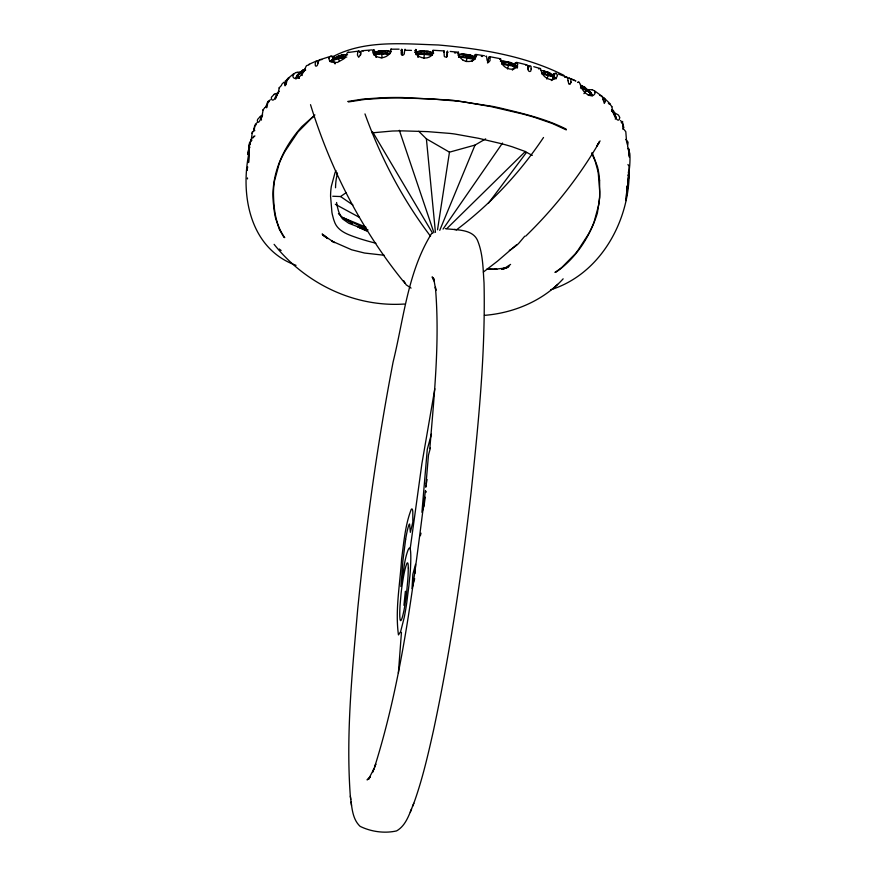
<?xml version="1.0" encoding="UTF-8"?>
<svg xmlns="http://www.w3.org/2000/svg" width="876" height="876" viewBox="0 0 876 876"><rect width="100%" height="100%" fill="white"/><g stroke="black" fill="none" stroke-linecap="round" stroke-linejoin="round"><path stroke-width="1.31" d="M622.803 125.202L622.464 122.41L620.482 120.549M295.978 78.687C296.318 73.967 301.552 71.12 305.22 69.04M628.442 176.339L628.344 174.565M628.891 150.026L627.665 146.434M629.034 151.876L627.818 148.351M284.744 84.151L285.039 85.804L285.926 84.633A3.482 1.325 -68.4 0 0 286.167 83.833M628.661 174.499L628.311 172.024M374.786 51.596L374.775 53.327M376.034 57.258L375.125 53.743L373.614 52.659L379.418 50.874L386.535 50.622L390.992 51.728M382.976 50.753L373.658 54.838L381.662 53.053L390.225 53.677M376.658 54.279L378.279 53.556M376.154 52.308L379.418 50.874L382.33 51.016L388.561 53.272L388.55 54.268L379.943 53.929L379.954 53.348M383.37 53.808L383.381 53.228M386.842 53.918L386.853 53.337M628.431 176.974L628.475 178.354M628.88 150.716L628.88 154.307L629.023 152.501M246.999 168.258L247.01 170.415L247.689 166.911M248.401 155.972C240.615 197.637 251.007 249.244 296.033 265.329M247.47 177.938L247.47 178.901M550.752 289.748C600.881 274.1 630.381 219.777 629.176 169.156L629.088 166.363L627.961 164.524M402.106 50.786L402.051 49.998A29.193 2.201 -89.6 0 0 401.701 49.187L401.164 52.166A20.936 16.359 16.6 0 0 401.23 52.834C400.463 56.009 404.69 55.933 404.307 52.856M405.435 50.37L405.347 49.965A29.127 2.168 -89.7 0 0 405.03 49.242L404.405 52.199A21.013 15.932 -21.7 0 1 404.427 52.845M623.548 126.998L623.23 124.282L621.248 122.421M628.639 175.189L626.855 195.633M423.973 58.232L424.477 51.115M432.766 53.732L432.875 50.874M249.288 144.474L248.554 162.564L249.408 143.106M266.457 106.138L266.622 107.77L267.563 104.299M605.141 101.047L604.604 98.484L602.261 97.148M277.09 94.477L277.714 92.878L275.447 98.627L276.29 94.63L279.356 91.279M417.896 57.137L417.37 53.589L415.049 52.297L420.885 50.961L428.068 51.268L433.708 53.108M432.164 52.834C426.886 49.417 421.137 52.571 415.793 53.973L415.761 54.553L417.326 54.586L419.002 53.666L424.137 53.425L432.481 54.695M418.969 54.246L420.677 53.666M432.459 55.276L422.374 54.159L422.396 53.578M425.824 54.312L425.856 53.732M429.24 54.684L429.262 54.104M430.872 55.177L430.915 54.17L432.777 53.458M415.99 53.009L416.089 51.432M416.1 51.279L416.078 50.14M414.983 573.473L415.531 564.374L412.87 574.229L412.016 588.53L414.676 578.675M398.383 673.064L401.449 632.406M595.045 92.549L594.399 90.797L592.023 89.691M623.515 127.699L623.263 129.243M284.777 83.45L285.346 80.844L288.434 79.19M254.007 128.914L254.018 130.732L254.708 127.195M443.771 52.034L443.858 51.596A28.229 0.996 -85.1 0 1 444.033 51.005M447.362 51.268A28.306 1.018 -85.2 0 0 447.187 51.87L446.683 57.29M626.625 192.862L626.044 200.615L627.205 185.679M626.811 190.278L627.106 186.391M570.911 81.906L570.845 79.333L569.104 78.073A23.926 10.173 -67.4 0 0 567.944 78.106L567.418 78.183M628.486 178.255L627.774 185.701L629.143 169.9A8.749 0.734 -88 0 0 629.975 160.089A8.749 0.734 -88 0 0 629.472 152.632M475.438 54.422A23.652 3.657 -87.3 0 0 475.274 54.52L474.354 57.794M531.163 68.908L531.053 66.379L530.1 65.722A28.196 7.512 -75.5 0 0 528.732 66.193M429.82 448.632C434.2 394.966 440.004 340.873 435.383 287.043L435.821 290.482L434.277 281.743L432.131 276.882L433.883 278.798L432.667 277.955M247.996 152.971L247.864 154.767L249.145 149.457M266.512 105.306L267.103 103.039L269.26 101.463M458.531 57.236L460.163 57.411L460.261 56.414L458.148 55.363M460.163 57.411L461.937 56.644L458.586 56.666M463.612 57.236L467.138 56.863L473.631 58.177L475.011 59.415L461.882 57.225M465.342 57.444L465.397 56.863M468.748 57.893L468.802 57.312M472.022 58.561L472.076 57.98M458.236 54.662L462.835 53.983L469.919 54.925L475.515 57.258L473.631 58.177L472.065 61.484M615.795 117.658C616.211 121.216 614.996 109.051 611.558 109.653M605.097 101.594L604.309 103.445L603.279 100.072M254.062 128.268L254.675 125.936L256.285 124.545M403.945 605.349L405.38 591.245M261.42 120.1L261.333 117.669L262.647 114.833M447.362 54.224L447.472 51.235M248.061 152.347L248.182 151.263M248.28 150.519L249.923 147.059M458.104 52.867L457.94 53.458A31.536 1.183 -77.8 0 1 458.312 52.582M254.785 126.494L255.431 124.107L257.029 122.717M425.451 490.472C413.505 583.427 402.763 677.564 374.534 767.277L375.804 764.102L372.563 772.271L373.866 769.029L368.522 779.158L370.176 776.99L367.066 779.87L369.256 778.446M292.945 75.227L295.267 72.828A13.228 9.647 58.8 0 1 296.121 72.533M267.64 103.62L268.264 101.309L270.432 99.733M286.419 81.961L287.438 78.84L293.679 73.737M410.165 548.913L421.893 463.689L434.846 388.78M360.573 54.137L361.076 51.257L362.029 50.72A23.652 5.825 83 0 1 362.664 50.972L362.982 51.169A40.931 10.085 83 0 1 363.135 51.279M517.705 66.883C513.664 62.623 507.543 60.981 502.036 63.313L501.904 64.298L511.978 65.831L517.366 67.967M503.656 64.255L502.036 63.313M505.386 64.397L503.733 63.674M507.095 64.758L508.868 64.309L517.42 67.529M510.39 65.47L510.467 64.901M513.467 66.39L513.544 65.809M513.402 69.412L515.975 65.262L514.037 65.087M516.172 67.452L516.249 66.883M317.846 62.798L318.601 60.367L320.55 59.59A25.119 12.79 68.7 0 1 321.831 59.656M516.522 62.426A33.288 8.957 -82.3 0 0 515.384 62.984L514.628 65.689M488.567 57.685L488.83 57.323A41.336 6.176 -79.2 0 1 489.115 57.039L489.158 57.006M557.508 75.489L556.38 73.332A13.896 5.365 -74.9 0 0 555.91 73.277L555.778 73.234M271.659 97.006L274.243 94.279M488.49 58.21L488.173 60.181M299.165 78.282L296.855 75.643L300.26 72.62L304.202 70.836L298.387 74.778L296.066 78.698L295.978 78.139M437.529 229.786L449.465 152.161L475.022 145.077L485.665 138.879M261.201 119.202L261.333 117.669M405.632 539.364L402.927 560.596L400.901 586.526L404.811 561.998A38.018 3.679 -82.7 0 1 406.256 555.647C413.034 531.009 410.45 573.911 409.672 577.722A49.374 4.785 -82.7 0 1 408.84 586.11L406.727 602.907A36.803 3.57 -82.7 0 1 405.5 610.55A37.931 3.679 -82.7 0 1 404.219 617.503L400.595 631.727L398.46 634.914C395.01 610.046 400.091 584.029 401.591 558.921C403.913 542.364 405.106 525.173 411.216 509.482A33.047 3.197 -82.7 0 1 412.213 509.175A32.938 3.186 -82.7 0 1 412.804 511.693L412.848 522.063L410.351 532.323L409.596 524.001A20.717 2.004 -82.7 0 0 408.796 525.315L408.139 527.33A26.849 2.606 -82.7 0 0 407.668 529.104A24.353 2.354 -82.7 0 0 405.632 539.353M426.021 485.556L425.747 487.187L428.474 455.093L430.368 448.074M552.515 79.76L554.442 75.894L549.285 72.697L542.781 70.693L549.285 72.697L551.902 75.511L554.442 75.894M257.752 119.246L260.413 116.388M317.758 63.379C318.24 65.722 314.834 67.879 315.261 64.342A20.312 14.279 -35.1 0 1 315.163 63.817L315.94 61.386L317.9 60.608A25.13 12.822 68.9 0 1 319.411 60.707M556.391 78.336L547.511 72.248L542.014 72.993L541.85 73.967L551.562 76.267L556.315 78.774M543.602 74.055L542.014 72.993M545.31 74.34L543.7 73.485M546.963 74.821L545.387 73.912M550.095 75.785L550.194 75.216L547.062 74.252M551.562 76.267L550.194 75.216M552.92 76.924L551.639 75.84M555.307 78.183L555.406 77.614M286.244 83.242L286.123 83.866M426.284 483.979L427.072 479.511M528.217 66.653L527.768 68.941M570.823 82.618L569.969 84.381L568.732 83.735M466.328 61.616L467.138 56.863L466.382 54.454M553.347 74.219L554.059 73.551M553.271 74.635L552.778 76.716M432.952 51.936L433.062 50.271L444.099 50.939L444.11 53.973A20.882 15.91 26.7 0 0 444.209 54.64C443.333 57.685 447.614 58.09 447.275 54.881A20.805 16.217 -11.5 0 0 447.428 54.224M360.452 54.87L358.7 57.279L357.485 55.199A18.352 14.487 -4 0 1 357.485 54.465L357.726 51.936L358.832 51.049A23.915 5.902 83.2 0 1 359.488 51.312L359.784 51.498A40.887 10.096 83.2 0 1 360.025 51.673L360.452 52.505M251.959 133.305L253.471 131.017M262.942 109.982L264.968 107.463M390.597 51.104L390.992 49.187A32.938 1.434 82.3 0 1 391.134 49.001M279.083 87.907L281.568 85.3M420.37 535.74L420.995 533.177M580.492 88.158L580.733 87.206L584.642 87.151L590.862 92.79L592.472 95.287M580.733 87.206L588.836 91.925L592.34 95.845M583.679 89.078L582.277 87.972M585.113 89.812L583.788 88.662M587.697 91.235L584.642 87.151L580.569 85.224M588.836 91.925L587.829 90.688M589.822 92.757L588.946 91.498M588.53 95.429L590.862 92.79L584.916 87.699L580.449 85.235M591.388 94.312L591.519 93.765M337.49 172.977L336.307 178.715A180.774 103.948 3.4 0 0 335.541 187.749M431.452 433.938L427.269 449.421L421.925 512.285L424.115 505.726M587.949 90.447L588.88 89.516M507.489 68.963L508.868 64.309L508.113 62.152L507.127 61.736M334.928 63.817L332.727 60.597L332.957 58.747C337.337 56.228 342.45 54.224 347.586 54.805M615.62 118.172L615.248 115.49L611.667 110.343M613.419 112.741L612.674 111.34M614.109 113.88L614.415 112.982L613.594 112.227M615.587 117.526L615.894 116.639L612.171 110.65M431.605 233.52C407.745 271.768 403.737 318.919 393.116 361.93C377.359 443.727 366.026 526.334 357.693 609.203C352.338 671.268 345.768 733.781 350.323 796.109C351.933 806.369 351.944 818.721 360.113 826.353C371.095 831.751 384.641 833.656 396.609 830.897C406.497 825.225 409.563 813.048 413.811 803.303C422.352 779.596 427.992 754.97 433.489 730.42C450.384 651.405 461.97 571.338 471.244 491.108C478.57 421.969 485.6 352.502 484.034 282.882C483.037 269.162 483.07 254.861 478.088 241.853C473.62 228.57 456.418 230.235 445.326 228.636M249.485 142.766L250.81 140.937M410.286 812.172L411.589 808.931M412.53 806.467L413.811 803.303M439.73 230.366L475.022 145.077M546.777 79.037L548.694 74.515L547.511 72.248L546.033 71.701M615.248 119.169L615.576 118.501M252.715 138.2L253.909 136.218L253.252 137.269M600.071 140.905C579.89 175.879 554.716 207.941 525.775 236.082M509.493 265.636L507.949 267.541M543.514 137.488C519.862 172.857 490.363 204.349 456.352 229.939M261.727 117.209L262.001 115.577M443.048 229.096L502.517 143.051M488.381 203.331L526.553 152.336M524.768 236.181L519.052 242.981A89.549 51.487 3.4 0 1 516.763 245.214L510.303 249.934M512.372 70.135L514.847 67.113M583.909 93.633L586.405 90.71L586.646 89.757L585.245 89.264M330.372 61.605L332.957 58.747L335.771 58.582L338.344 56.009L344.903 54.586M415.673 49.483L415.432 51.366M563.148 278.831C543.197 300.764 513.708 313.071 484.45 315.349M281.787 84.337L283.846 82.267M551.311 80.559L554.136 77.756M446.782 228.658L525.436 151.417M552.592 289.036L557.662 284.382M485.851 56.469L485.939 56.392A24.736 3.679 -79 0 1 486.443 56.086L486.957 59.196A19.622 14.147 39.5 0 0 487.045 60.148L488.304 62.634L489.98 60.696A18.024 14.18 0.6 0 0 490.078 60.017L489.706 56.666A25.327 3.789 -79.2 0 0 489.158 57.006M254.04 136.722L254.916 135.933M516.544 244.776L497.502 261.157L483.355 272.075M330.285 56.316L328.785 58.363M300.063 73.124L300.895 72.5M314.911 114.942L301.881 126.582A195.271 112.281 3.4 0 0 299.614 129.177C281.535 150.322 269.819 177.861 273.706 206.134A234.659 134.926 3.4 0 0 275.655 218.442L279.324 229.26L283.988 237.44M458.433 52.21L450.209 51.454M251.193 140.631L252.014 140.094M332.749 196.257L340.578 196.542L345.987 192.786M510.588 264.399L504.39 268.406M588.354 95.254L590.621 93.743M329.683 61.528L341.629 55.297M373.296 49.844L372.672 51.739A9.121 7.041 -6.2 0 0 380.129 57.498M555.8 272.261C575.565 258.672 589.537 237.276 596.895 214.653A142.12 81.72 3.4 0 0 597.509 212.31L599.677 197.396L599.589 180.27M554.88 272.37L556.578 271.275A107.354 61.725 3.4 0 0 561.823 267.443L575.203 253.887A243.637 140.094 3.4 0 0 578.204 249.956L588.135 234.637A242.805 139.612 3.4 0 0 594.081 222.055L598.724 204.864A242.805 139.623 3.4 0 0 599.742 191.647L598.319 173.809A237.155 136.371 3.4 0 0 597.739 170.481L595.143 160.976L591.596 153.147M305.341 69.565L303.786 70.551L303.052 70.003L300.26 72.62L302.209 75.511M330.548 60.992L339.954 58.309L345.089 57.904L345.024 56.918L339.899 55.703L338.3 57.849L332.661 59.612M287.908 78.479L289.584 77.767M528.732 66.171L528.239 66.554L529.597 66.806M333.11 56.568C365.062 39.716 403.332 43.92 438.35 44.983C481.198 48.771 525.206 55.856 563.947 75.358M509.974 250.12L509.317 250.459M265.264 107.31L265.899 107.036M309.37 64.145L316.291 61.09M502.649 269.304L506.021 267.881L501.795 269.37M501.871 269.348L507.565 267.388L502.101 268.768L505.802 267.99L494.36 269.293L496.67 269.326L488.425 269.239M319.521 59.853L329.573 56.644M305.1 69.39L303.052 70.003L305.669 70.058M262.362 115.643L261.76 115.829A13.534 11.279 30.4 0 0 260.358 116.311M332.212 57.455L334.074 56.929L334.293 58.889M276.115 93.633L275.557 93.787A13.545 11.049 41 0 0 274.199 94.203M460.261 56.414L466.842 54.783L469.919 54.925L475.515 57.258M296.143 72.566L297.15 72.39M347.75 101.463L362.697 99.13L381.191 97.783A235.852 135.616 3.4 0 1 402.412 97.521L452.049 100.149L492.947 106.445A273.936 157.516 3.4 0 1 500.634 108.12C522.906 113.508 545.584 118.687 566.148 129.111M348.44 101.944L364.788 99.426L385.352 98.079A237.944 136.82 3.4 0 1 399.785 97.904L430.85 98.878L459.112 101.266A113.968 65.612 3.4 0 1 462.386 101.682L491.064 106.609L522.326 113.891A237.615 136.634 3.4 0 1 534.765 117.417L552.46 123.549L566.301 129.911M339.362 61.298L338.3 57.849L346.776 57.039M372.092 132.856L392.339 131.028A178.967 102.908 3.4 0 1 403.267 130.896L427.576 131.63L449.99 133.415A75.38 43.384 3.4 0 1 455.181 134.083L478.493 138.288L501.477 143.708A175.474 100.893 3.4 0 1 512.197 146.774L524.439 151.198L532.29 155.402M564.604 77.077L565.173 76.989M458.247 54.794L462.835 53.983L466.842 54.783L473.631 58.177M539.78 68.394L533.758 66.685M358.832 51.049L347.433 52.593L343.918 58.802L337.413 62.448L331.467 62.185L329.562 60.63L328.785 58.396M359.193 52.144L360.43 52.034M362.609 50.666L372.015 49.921M501.203 61.189L510.555 62.481L513.161 64.43M368.5 51.246L369.07 51.202M500.371 61.232L503.7 60.992L508.113 62.152L514.979 66.127M373.625 50.896L374.534 50.841M378.279 54.005L379.943 53.929M308.757 64.923L306.545 65.612L305.604 67.321A9.516 4.489 -58.5 0 1 299.132 76.946M375.125 53.743L376.669 53.699M404.438 304.027C354.287 307.454 305.067 283.342 274.111 244.349M391.046 49.198L399.117 49.165M400.847 50.217L402.117 50.228M496.67 269.326L487.045 268.921M405.435 50.261L411.457 50.381M578.029 82.136L578.642 82.18M414.808 50.469L416.155 50.501M420.655 54.104L422.374 54.159M300.161 72.292L300.884 72.325M331.336 56.217L330.865 56.217A13.217 6.274 79.2 0 0 330.296 56.327M384.181 255.255L364.515 253.033L351.659 249.791L331.599 240.988L334.479 242.608L322.565 234.68L327.657 238.557L322.16 234.001L325.073 236.608M417.37 53.589L419.002 53.666M447.11 52.199L448.085 52.275M373.614 52.659L375.07 52.779M454.283 229.468L455.903 229.611M461.937 56.644L463.656 56.798M454.425 52.845L455.947 52.998M505.441 63.97L507.171 64.178M474.584 55.297L476.61 55.615M475.986 54.432L484.494 55.768M481.307 56.36L482.347 56.524M558.494 74.121L567.287 77.285L568.195 80.822M488.578 57.619L490.023 57.882M489.706 56.666L500.382 58.714M415.049 52.297L420.885 50.961L424.356 51.388L430.915 54.17M515.011 63.171L516.391 63.499M518.253 62.733L526.049 64.671M375.913 243.232L373.11 242.51A166.977 96.01 3.4 0 1 358.503 238.283C349.217 234.976 337.468 231.724 334.227 221.059A91.411 52.56 3.4 0 1 333.559 219.153L332.3 214.324A158.95 91.4 3.4 0 1 331.916 212.233L330.58 196.399A185.373 106.587 3.4 0 1 331.347 186.281L334.95 172.988A185.416 106.62 3.4 0 1 335.924 170.546M608.371 103.467L609.05 103.664M391.134 51.859L386.535 50.622L382.33 51.016L381.662 53.053L382.056 57.871M553.008 76.354L554.3 76.77M553.654 73.847L554.99 74.307M333.504 56.71L334.084 56.995M615.346 113.289L618.434 115.03L619.606 117.22M582.233 86.22L584.916 87.699M366.048 227.234L342.385 217.423L338.432 213.656M570.396 78.621L575.871 80.953L569.104 78.073M358.076 226.983L366.814 230.695M579.145 82.322L580.427 84.49M358.054 227.015L366.639 230.979M368.04 229.95L342.385 217.423L352.382 223.676M411.052 288.105L406.157 284.81L403.683 280.659M609.86 103.992L611.897 106.73M335.322 204.272L359.346 217.336M418.761 131.301L426.393 138.835L449.465 152.161M462.703 59.973L462.988 60.137A8.782 6.931 14 0 0 471.113 61.145M589.953 92.21L590.862 92.79M297.019 76.595L299.285 78.106M340.578 196.542L352.918 205.017M603.268 99.47L602.666 96.864L600.334 95.539A25.13 16.217 -50 0 0 599.545 95.353M594.979 91.137L602.283 96.469M625.793 139.426L628.059 142.164L627.72 145.657L626.603 141.934L625.803 131.739L624.161 129.626M279.291 249.025L281.13 250.503M611.492 110.858L612.543 111.723M323.551 235.064L325.281 236.706M604.21 98.101L609.86 103.554M589.198 91.673L591.869 94.794M332.727 60.597L335.322 63.641M404.865 283.2C361.843 230.782 330.46 169.353 310.52 104.671M430.521 236.224C402.445 199.202 380.699 157.581 364.974 113.913M628.585 155.096L629.329 157.089M623.11 129.188L622.803 125.98M372.552 131.772L432.645 233.312M458.466 52.221L458.619 54.17M592.242 152.851L597.487 166.79A237.286 136.437 3.4 0 1 599.556 180.259M375.114 54.75L376.308 57.006M568.71 83.691L568.228 81.567A18.538 10.939 57.8 0 1 568.075 80.756M417.326 54.586L418.279 57.104M399.346 130.283L433.905 232.666M476.117 54.947L476.073 54.805A7.764 1.183 -82.1 0 0 476.007 54.64A11.771 1.894 -79.9 0 0 475.471 55.232M275.283 97.072L275.48 97.992M275.327 98.101L275.524 98.966M301.486 72.117L301.574 72.664M299.231 73.54L299.329 74.088M297.522 75.062L297.61 75.61M296.416 76.617L296.515 77.165M336.603 202.498L336.855 204.174A154.307 88.728 3.4 0 0 337.238 206.21L338.443 210.853A86.395 49.68 3.4 0 0 339.089 212.671L340.95 216.536A30.868 17.75 3.4 0 0 342.735 219.033L348.757 223.249L361 228.045A162.41 93.382 3.4 0 0 367.252 229.972M541.083 70.485L540.437 68.492A13.556 3.175 -69.7 0 0 539.901 68.569M350.323 796.109L350.75 799.514M351.068 801.956L351.506 805.427M501.149 60.74L500.645 58.758A13.545 2.179 -74.6 0 0 500.327 58.933M426.393 138.835L435.438 232.37M343.304 57.268L343.348 57.838M339.921 57.739L339.954 58.309M336.767 58.418L336.8 58.999M333.931 59.305L333.964 59.886M331.533 60.356L331.577 60.926M528.151 68.788C527.374 71.514 531.239 72.993 531.086 69.543A20.915 16.392 15.4 0 0 531.13 68.897M528.129 68.12L527.943 65.58L526.991 64.912A28.174 7.49 -75.3 0 0 525.819 65.284M499.627 59.239A34.81 5.486 -73 0 1 500.163 58.856M502.594 64.287A9.34 6.822 33 0 1 501.247 60.871M502.441 64.353A8.88 6.69 30 0 0 511.343 69.182A8.88 6.69 30 0 0 517.738 64.517L517.114 62.426A13.896 3.712 -79.6 0 0 516.785 62.426M538.751 68.996A32.795 7.402 -66.4 0 1 539.704 68.547M541.182 70.507A9.099 6.307 41.1 0 0 542.485 74.022A9.099 6.537 38.9 0 0 551.048 79.585A9.099 6.537 38.9 0 0 557.388 75.5M554.048 73.694A31.492 12.242 -78.8 0 1 555.625 73.288M577.536 82.432A32.609 12.395 -51.2 0 1 577.864 82.41M578.609 82.245A13.228 5.42 -59.6 0 1 579.135 82.344M587.665 94.575A9.844 5.749 56 0 1 580.372 84.523M595.209 92.725A9.548 5.617 54.8 0 1 587.687 94.531M588.825 89.812A33.496 21.331 -69.3 0 1 591.88 89.779M609.006 103.729A13.195 8.596 -37.5 0 1 609.816 104.047M611.93 106.795A9.537 2.902 75.3 0 0 615.872 118.172A9.559 2.913 74.4 0 0 619.715 117.472M613.583 112.916A32.664 27.506 -44.5 0 1 615.28 113.42M627.599 186.478A8.913 1.621 -84 0 1 626.975 190.377M248.795 145.536A8.902 0.92 -77.6 0 0 250.076 143.872A8.618 0.624 -81.2 0 0 250.963 139.623M250.087 144.168A8.355 0.591 -81.1 0 1 249.978 144.606M252.321 131.794A9.154 0.602 -81.2 0 1 251.018 140.894M257.369 119.99A9.143 2.168 -71.7 0 0 258.113 122.268A8.497 1.774 -75.5 0 0 260.665 118.72M263.074 109.796A8.869 1.851 -76.7 0 1 260.709 119.475M276.203 93.535A31.678 26.302 45.9 0 1 278.042 93.184M271.341 97.444A9.056 2.902 -67.6 0 0 272.48 100.028A8.979 2.672 -71.1 0 0 273.049 100.061A9.099 2.716 -71.8 0 0 276.509 95.823M279.236 87.819A9.034 2.65 -71.8 0 1 276.619 96.141M297.128 72.303A32.631 24.451 70.3 0 1 300.15 72.182M295.628 78.468A9.253 4.468 -57.8 0 1 292.759 75.424M295.584 78.566A10.567 5.004 -58.7 0 0 298.475 77.526A10.676 5.048 -58.6 0 0 299.121 77.077M308.593 64.463A33.43 17.06 51.7 0 1 309.524 64.452M331.358 56.152A29.795 14.399 87.8 0 1 333.11 56.425M348.035 52.155A32.631 7.479 69.6 0 1 348.856 52.374M373.778 49.779A31.47 6.493 -85.5 0 1 374.534 50.282M373.296 50.041A13.534 2.737 -88.5 0 1 373.625 49.833M381.257 57.641A9.22 7.304 -12 0 1 380.096 57.619M390.652 51.126A9.088 7.205 -12 0 1 381.246 57.772M391.057 49.636A13.928 0.657 86.3 0 1 391.068 49.538M415.87 49.428A31.919 2.529 -82.8 0 1 416.1 49.954M415.618 50.173A13.545 1.051 -84.3 0 1 415.772 49.768M433.16 52.221A8.968 6.953 8.3 0 1 424.422 58.046A8.968 6.953 8.3 0 1 415.421 51.432M432.886 51.213A31.864 1.007 88 0 1 432.985 50.436M476.018 56.392A9.056 7.194 14.3 0 1 471.518 61.178M476.172 54.849A4.544 1.336 -62.4 0 1 476.544 55.725M462.769 59.842A9.176 7.008 19.1 0 1 458.75 54.192M443.957 51.585A13.698 0.745 -84.8 0 1 443.902 52.286M402.215 52.582A13.688 0.766 -89.3 0 1 402.237 51.377M402.226 55.133A6.942 0.58 -89.6 0 1 402.226 52.429M360.441 54.159A18.582 12.822 -38.1 0 1 360.321 54.892M360.551 52.615A14.574 3.34 83.5 0 0 360.616 53.721A6.953 1.752 83.1 0 0 360.737 54.794M284.908 84.041A18.604 9.45 -58 0 1 284.941 83.34M286.485 82.486A11.727 3.756 -70.2 0 1 286.397 83.1M286.66 81.621A18.111 4.402 -73.3 0 1 286.572 82.333M628.935 173.985A21.09 5.07 -80.1 0 1 628.924 174.696M628.114 174.97A21.002 2.223 85.8 0 1 628.114 175.572M629.165 149.128A20.991 3.088 -84 0 1 629.165 149.851M628.716 151.132A21.09 4.183 81.8 0 1 628.716 151.756M622.606 122.279A18.385 0.602 88.9 0 1 622.628 121.436M623.756 127.272A18.604 6.745 73.8 0 1 623.712 127.984M565.173 76.989A23.674 10.041 -67.3 0 1 566.301 76.968M570.977 81.917A18.363 13.874 29.8 0 1 570.878 82.64M528.316 68.843A20.947 13.95 48.4 0 1 528.294 68.186M488.14 60.192A6.701 1.183 -78.4 0 1 487.483 62.995M605.294 101.134A20.334 12.1 56.7 0 1 605.25 101.693M603.006 99.744A20.312 7.008 74.6 0 1 603.006 99.141M318.087 62.656A20.323 10.304 -57.7 0 1 318.01 63.247M266.14 106.434A19.579 7.895 -64.6 0 1 266.184 105.591M268.231 101.386A21.002 1.599 -80.2 0 1 268.155 102.12M253.711 129.287A21.221 6.515 -69.8 0 1 253.755 128.641M254.664 130.787A21.232 0.646 -84.6 0 1 254.719 130.272M247.656 153.683A21.101 3.887 -75.5 0 1 247.711 153.048M248.456 152.052A21.013 3.362 -89.8 0 1 248.51 151.395M424.104 505.726A29.028 2.814 -82.7 0 1 425.265 497.207M426.065 492.246A24.922 2.409 -82.7 0 1 426.207 491.436M284.766 237.659A84.14 48.377 3.4 0 1 284.251 236.925L283.758 236.213A109.248 62.809 3.4 0 1 280.878 231.341C274.976 219.931 273.772 206.856 273.465 194.198A243.999 140.302 3.4 0 1 274.484 180.993L279.137 163.79A243.67 140.116 3.4 0 1 285.072 151.209L298.004 131.947L311.385 118.402A109.215 62.798 3.4 0 1 314.254 116.223M408.304 568.02L408.063 575.554A51.104 4.949 -82.7 0 1 407.8 579.77L406.497 593.775A25.886 2.508 -82.7 0 1 405.796 599.217L404.657 606.652A22.141 2.146 -82.7 0 1 403.672 611.82L402.861 615.302A25.754 2.497 -82.7 0 1 400.748 620.635A25.273 2.453 -82.7 0 1 400.036 619.179L399.817 616.693A37 3.581 -82.7 0 1 400.036 605.754L401.033 593.983A25.437 2.464 -82.7 0 1 402.018 586.011L403.201 578.401A24.692 2.387 -82.7 0 1 404.416 572.028L405.249 568.48A32.193 3.121 -82.7 0 1 405.884 566.192L406.803 563.662A22.929 2.223 -82.7 0 1 407.625 562.929L407.734 563.049A25.196 2.442 -82.7 0 1 408.019 563.815A24.506 2.376 -82.7 0 1 408.205 565.206L408.304 568.02M599.381 141.813L596.852 146.04L599.403 141.792M434.376 281.021L433.335 278.59L434.376 281.021"/></g></svg>
